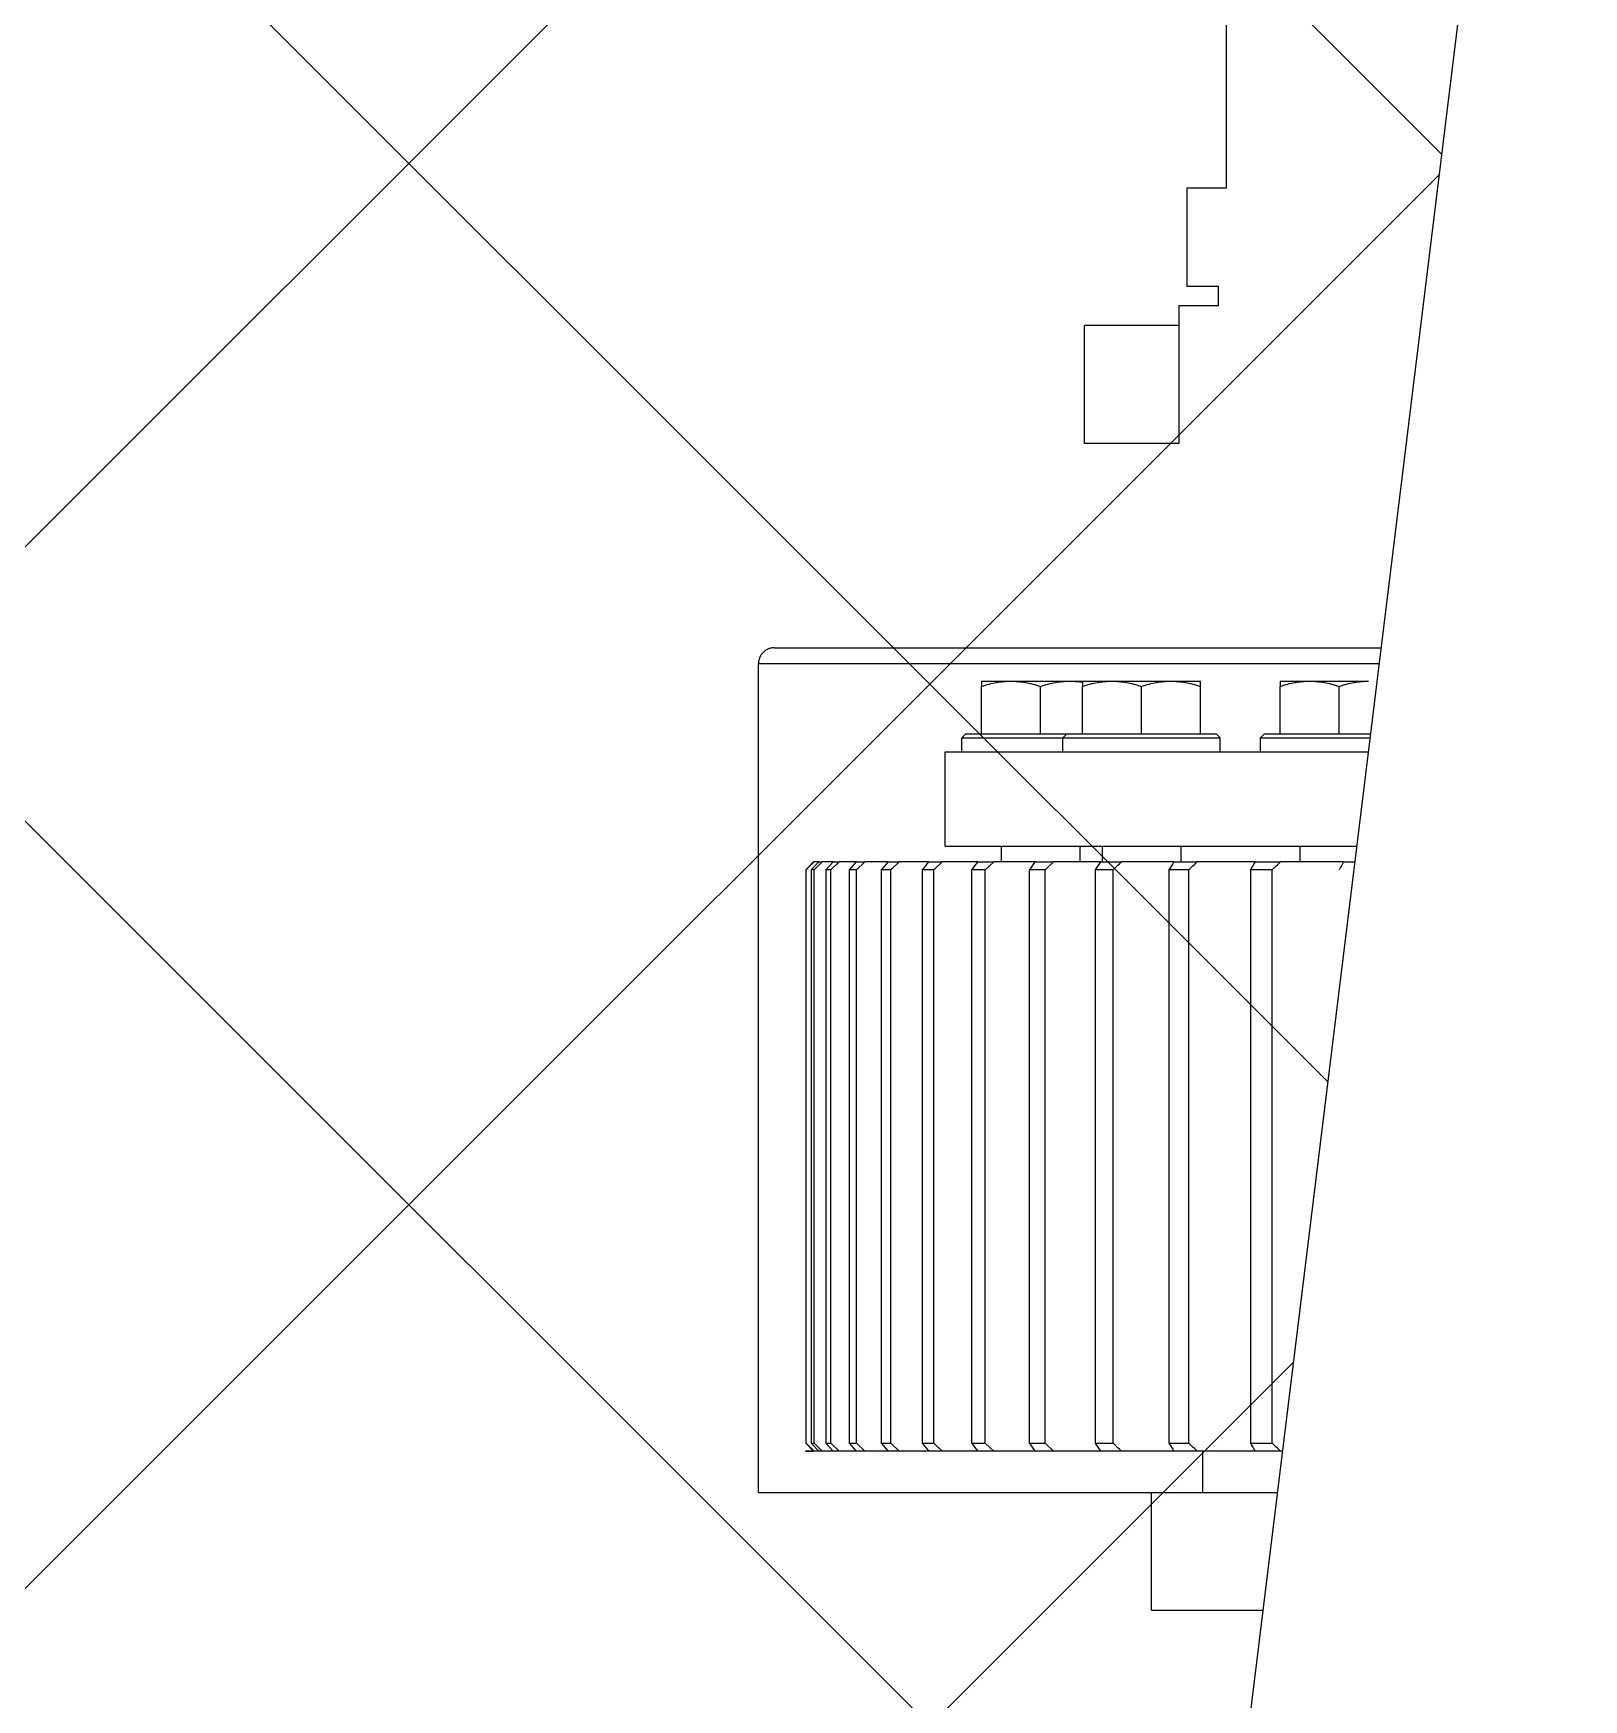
# Model space of a CAD drawing. Header units: inches. Extents: x -439515 to 171412, y -8673 to 415183.
# Drawn here: x 83969.9 to 84329.8, y 335155.8 to 335542.8 of the extents above; entities that cross this region are included whole.
import ezdxf

# ---------------------------------------------------------------- set-up
doc = ezdxf.new("R2010")
doc.units = ezdxf.units.IN
doc.header["$LTSCALE"] = 700
doc.header["$MEASUREMENT"] = 0
doc.linetypes.add('PHANTOM', pattern=[2.5, 1.25, -0.25, 0.25, -0.25, 0.25, -0.25])
for name, color, linetype in [('01', 7, 'Continuous'), ('02___PRT_ALL_AXES', 7, 'Continuous'), ('DEFAULT_3', 7, 'PHANTOM')]:
    doc.layers.add(name, color=color, linetype=linetype)

# ---------------------------------------------------------------- blocks, each defined once
blk = doc.blocks.new('DAVIT ELEVATION1234')
at = {"color": 4, "linetype": 'Continuous'}
for p, q in [((154021.66, 332154.99), (154021.66, 332112.99)), ((154011.66, 332112.99), (154011.66, 332087.99)), ((154021.66, 332112.99), (154011.66, 332112.99)), ((154011.66, 332087.99), (154019.66, 332087.99)), ((154019.66, 332087.99), (154019.66, 332082.99)), ((154009.66, 332082.99), (154009.66, 332077.99)), ((154019.66, 332082.99), (154009.66, 332082.99)), ((153985.66, 332047.99), (153985.66, 332077.99)), ((154009.66, 332077.99), (153985.66, 332077.99)), ((154009.66, 332077.99), (154009.66, 332047.99)), ((154009.66, 332047.99), (153985.66, 332047.99)), ((153959.4, 331987.49), (153959.4, 331986.15)), ((153959.4, 331987.49), (153966.9, 331987.49)), ((153959.4, 331974.09), (153959.4, 331986.15)), ((153966.9, 331987.49), (153981.9, 331987.49)), ((153974.4, 331974.09), (153974.4, 331986.15)), ((153981.9, 331987.49), (153985.11, 331987.49)), ((153985.07, 331987.23), (153985.11, 331987.23)), ((153985.11, 331987.49), (153985.11, 331986.15)), ((153985.11, 331987.49), (153992.61, 331987.49)), ((153985.11, 331974.09), (153985.11, 331986.15)), ((153992.61, 331987.49), (154007.61, 331987.49)), ((154000.11, 331974.09), (154000.11, 331986.15)), ((154007.61, 331987.49), (154015.11, 331987.49)), ((154015.11, 331986.15), (154015.11, 331987.49)), ((154015.11, 331974.09), (154015.11, 331986.15)), ((154035.41, 331987.49), (154035.41, 331986.15)), ((154035.41, 331987.49), (154042.91, 331987.49)), ((154035.41, 331974.09), (154035.41, 331986.15)), ((154042.91, 331987.49), (154057.91, 331987.49)), ((154050.41, 331974.09), (154050.41, 331986.15)), ((153954.4, 331973.09), (153955.4, 331974.09)), ((153954.4, 331973.09), (153959.54, 331973.09)), ((153954.4, 331969.49), (153954.4, 331973.09)), ((153955.4, 331974.09), (153959.4, 331974.09)), ((153959.4, 331974.09), (153960.28, 331974.09)), ((153959.54, 331973.09), (153964.4, 331973.09)), ((153960.28, 331974.09), (153961.9, 331974.09)), ((153961.9, 331974.09), (153963.6, 331974.09)), ((153963.6, 331974.09), (153974.4, 331974.09)), ((153964.4, 331973.09), (153980.11, 331973.09)), ((153974.4, 331974.09), (153981.08, 331974.09)), ((153980.11, 331973.09), (153981.11, 331974.09)), ((153980.11, 331973.09), (153988.35, 331973.09)), ((153980.11, 331969.49), (153980.11, 331973.09)), ((153981.08, 331974.09), (153981.11, 331974.09)), ((153981.11, 331974.09), (153985.11, 331974.09)), ((153985.11, 331974.09), (153987.61, 331974.09)), ((153987.61, 331974.09), (153988.94, 331974.09)), ((153988.35, 331973.09), (153990.11, 331973.09)), ((153988.94, 331974.09), (153989.31, 331974.09)), ((153989.31, 331974.09), (154000.11, 331974.09)), ((153990.11, 331973.09), (154010.11, 331973.09)), ((154000.11, 331974.09), (154007.46, 331974.09)), ((154007.46, 331974.09), (154010.91, 331974.09)), ((154010.11, 331973.09), (154020.11, 331973.09)), ((154010.91, 331974.09), (154012.61, 331974.09)), ((154012.61, 331974.09), (154015.11, 331974.09)), ((154015.11, 331974.09), (154019.11, 331974.09)), ((154020.11, 331973.09), (154019.11, 331974.09)), ((154020.11, 331969.49), (154020.11, 331973.09)), ((154030.41, 331973.09), (154031.41, 331974.09)), ((154030.41, 331973.09), (154040.41, 331973.09)), ((154030.41, 331969.49), (154030.41, 331973.09)), ((154031.41, 331974.09), (154035.41, 331974.09)), ((154035.41, 331974.09), (154037.9, 331974.09)), ((154037.9, 331974.09), (154039.61, 331974.09)), ((154039.61, 331974.09), (154042.68, 331974.09)), ((154040.41, 331973.09), (154042.27, 331973.09)), ((154042.27, 331973.09), (154058.28, 331973.09)), ((154042.68, 331974.09), (154050.41, 331974.09)), ((154050.41, 331974.09), (154055.49, 331974.09)), ((154055.49, 331974.09), (154058.4, 331974.09)), ((153950.16, 331945.49), (153963.4, 331945.49)), ((153963.4, 331945.49), (153985.16, 331945.49)), ((153964.4, 331945.49), (153964.4, 331941.49)), ((153964.4, 331945.49), (153964.4, 331941.49)), ((153984.4, 331945.49), (153984.4, 331941.49)), ((153984.4, 331945.49), (153984.4, 331941.49)), ((153985.16, 331945.49), (153985.4, 331945.49)), ((153985.4, 331945.49), (153988.97, 331945.49)), ((153988.97, 331945.49), (153989.11, 331945.49)), ((153989.11, 331945.49), (154005.16, 331945.49)), ((153990.11, 331945.49), (153990.11, 331941.49)), ((153990.11, 331945.49), (153990.11, 331941.49)), ((154005.16, 331945.49), (154010.16, 331945.49)), ((154010.11, 331945.49), (154010.11, 331941.49)), ((154010.11, 331945.49), (154010.11, 331941.49)), ((154010.16, 331945.49), (154011.11, 331945.49)), ((154011.11, 331945.49), (154039.41, 331945.49)), ((154039.41, 331945.49), (154054.89, 331945.49)), ((154040.41, 331945.49), (154040.41, 331941.49)), ((154040.41, 331945.49), (154040.41, 331941.49)), ((153916.67, 331941.49), (153914.68, 331939.49)), ((153914.82, 331939.49), (153914.68, 331939.49)), ((153914.68, 331939.49), (153914.68, 331793.49)), ((153914.82, 331939.49), (153916.84, 331941.49)), ((153914.82, 331793.49), (153914.82, 331939.49)), ((153918.03, 331941.49), (153916.09, 331939.49)), ((153916.81, 331939.49), (153916.09, 331939.49)), ((153916.09, 331939.49), (153916.09, 331793.49)), ((153916.67, 331941.49), (153916.84, 331941.49)), ((153916.81, 331939.49), (153918.87, 331941.49)), ((153916.81, 331793.49), (153916.81, 331939.49)), ((153918.03, 331941.49), (153916.84, 331941.49)), ((153918.03, 331941.49), (153918.87, 331941.49)), ((153921.66, 331941.49), (153918.87, 331941.49)), ((153921.66, 331941.49), (153919.78, 331939.49)), ((153921.07, 331939.49), (153919.78, 331939.49)), ((153919.78, 331939.49), (153919.78, 331793.49)), ((153921.07, 331939.49), (153923.17, 331941.49)), ((153921.07, 331793.49), (153921.07, 331939.49)), ((153921.66, 331941.49), (153923.17, 331941.49)), ((153927.54, 331941.49), (153923.17, 331941.49)), ((153927.54, 331941.49), (153925.73, 331939.49)), ((153927.58, 331939.49), (153925.73, 331939.49)), ((153925.73, 331939.49), (153925.73, 331793.49)), ((153927.54, 331941.49), (153929.71, 331941.49)), ((153927.58, 331939.49), (153929.71, 331941.49)), ((153927.58, 331793.49), (153927.58, 331939.49)), ((153935.65, 331941.49), (153929.71, 331941.49)), ((153935.65, 331941.49), (153933.91, 331939.49)), ((153936.33, 331939.49), (153933.91, 331939.49)), ((153933.91, 331939.49), (153933.91, 331793.49)), ((153935.65, 331941.49), (153938.47, 331941.49)), ((153936.33, 331939.49), (153938.47, 331941.49)), ((153936.33, 331793.49), (153936.33, 331939.49)), ((153945.96, 331941.49), (153938.47, 331941.49)), ((153947.27, 331939.49), (153944.3, 331939.49)), ((153944.3, 331939.49), (153944.3, 331793.49)), ((153945.96, 331941.49), (153949.43, 331941.49)), ((153947.27, 331939.49), (153949.43, 331941.49)), ((153947.27, 331793.49), (153947.27, 331939.49)), ((153958.21, 331941.49), (153949.43, 331941.49)), ((153960.38, 331939.49), (153956.86, 331939.49)), ((153956.86, 331939.49), (153956.86, 331793.49)), ((153958.44, 331941.49), (153958.21, 331941.49)), ((153958.44, 331941.49), (153962.54, 331941.49)), ((153960.38, 331939.49), (153962.54, 331941.49)), ((153960.38, 331793.49), (153960.38, 331939.49)), ((153973.04, 331941.49), (153962.54, 331941.49)), ((153975.6, 331939.49), (153971.55, 331939.49)), ((153971.55, 331939.49), (153971.55, 331793.49)), ((153973.04, 331941.49), (153977.76, 331941.49)), ((153975.6, 331939.49), (153977.76, 331941.49)), ((153975.6, 331793.49), (153975.6, 331939.49)), ((153979.66, 331941.49), (153977.76, 331941.49)), ((153989.71, 331941.49), (153979.66, 331941.49)), ((153992.88, 331939.49), (153988.32, 331939.49)), ((153988.32, 331939.49), (153988.32, 331793.49)), ((153989.71, 331941.49), (153995.03, 331941.49)), ((153992.88, 331793.49), (153992.88, 331939.49)), ((154005.16, 331941.49), (153995.03, 331941.49)), ((154008.39, 331941.49), (154005.16, 331941.49)), ((154012.16, 331939.49), (154007.11, 331939.49)), ((154007.11, 331939.49), (154007.11, 331793.49)), ((154008.39, 331941.49), (154014.3, 331941.49)), ((154012.16, 331793.49), (154012.16, 331939.49)), ((154029.03, 331941.49), (154014.3, 331941.49)), ((154033.38, 331939.49), (154027.84, 331939.49)), ((154027.84, 331939.49), (154027.84, 331793.49)), ((154029.03, 331941.49), (154035.49, 331941.49)), ((154033.38, 331793.49), (154033.38, 331939.49)), ((154051.53, 331941.49), (154035.49, 331941.49)), ((154051.53, 331941.49), (154054.4, 331941.49)), ((153914.66, 331791.49), (153916.6, 331791.49)), ((153916.6, 331791.49), (153914.66, 331791.49)), ((153914.68, 331793.49), (153914.82, 331793.49)), ((153914.68, 331793.49), (153916.67, 331791.49)), ((153916.84, 331791.49), (153914.82, 331793.49)), ((153916.09, 331793.49), (153916.81, 331793.49)), ((153916.09, 331793.49), (153918.03, 331791.49)), ((153916.81, 331791.49), (153916.6, 331791.49)), ((153916.84, 331791.49), (153916.67, 331791.49)), ((153918.87, 331791.49), (153916.81, 331793.49)), ((153916.93, 331791.49), (153916.81, 331791.49)), ((153918.03, 331791.49), (153916.84, 331791.49)), ((153917.9, 331791.49), (153916.93, 331791.49)), ((153918.75, 331791.49), (153917.9, 331791.49)), ((153918.87, 331791.49), (153918.03, 331791.49)), ((153921.52, 331791.49), (153918.75, 331791.49)), ((153921.66, 331791.49), (153918.87, 331791.49)), ((153919.78, 331793.49), (153921.07, 331793.49)), ((153919.78, 331793.49), (153921.66, 331791.49)), ((153923.17, 331791.49), (153921.07, 331793.49)), ((153923.1, 331791.49), (153921.52, 331791.49)), ((153923.17, 331791.49), (153921.66, 331791.49)), ((153927.43, 331791.49), (153923.1, 331791.49)), ((153926.66, 331791.49), (153923.17, 331791.49)), ((153925.73, 331793.49), (153927.58, 331793.49)), ((153925.73, 331793.49), (153927.54, 331791.49)), ((153927.54, 331791.49), (153926.66, 331791.49)), ((153929.64, 331791.49), (153927.43, 331791.49)), ((153929.71, 331791.49), (153927.54, 331791.49)), ((153929.71, 331791.49), (153927.58, 331793.49)), ((153935.61, 331791.49), (153929.64, 331791.49)), ((153935.65, 331791.49), (153929.71, 331791.49)), ((153933.91, 331793.49), (153936.33, 331793.49)), ((153933.91, 331793.49), (153935.65, 331791.49)), ((153938.34, 331791.49), (153935.61, 331791.49)), ((153938.47, 331791.49), (153935.65, 331791.49)), ((153938.47, 331791.49), (153936.33, 331793.49)), ((153939.81, 331791.49), (153938.34, 331791.49)), ((153941.66, 331791.49), (153938.47, 331791.49)), ((153942.17, 331791.49), (153939.81, 331791.49)), ((153945.96, 331791.49), (153941.66, 331791.49)), ((153942.32, 331791.49), (153942.17, 331791.49)), ((153942.36, 331791.49), (153942.32, 331791.49)), ((153942.37, 331791.49), (153942.36, 331791.49)), ((153944.66, 331791.49), (153942.37, 331791.49)), ((153944.3, 331793.49), (153947.27, 331793.49)), ((153945.1, 331791.49), (153944.66, 331791.49)), ((153945.11, 331791.49), (153945.1, 331791.49)), ((153945.83, 331791.49), (153945.11, 331791.49)), ((153946.84, 331791.49), (153945.83, 331791.49)), ((153949.43, 331791.49), (153945.96, 331791.49)), ((153949.36, 331791.49), (153946.84, 331791.49)), ((153949.43, 331791.49), (153947.27, 331793.49)), ((153949.47, 331791.49), (153949.36, 331791.49)), ((153958.21, 331791.49), (153949.43, 331791.49)), ((153950.21, 331791.49), (153949.47, 331791.49)), ((153950.25, 331791.49), (153950.21, 331791.49)), ((153953.63, 331791.49), (153950.25, 331791.49)), ((153956.33, 331791.49), (153953.63, 331791.49)), ((153957.29, 331791.49), (153956.33, 331791.49)), ((153956.86, 331793.49), (153960.38, 331793.49)), ((153957.37, 331791.49), (153957.29, 331791.49)), ((153958.36, 331791.49), (153957.37, 331791.49)), ((153958.44, 331791.49), (153958.21, 331791.49)), ((153962.45, 331791.49), (153958.36, 331791.49)), ((153962.54, 331791.49), (153958.44, 331791.49)), ((153962.54, 331791.49), (153960.38, 331793.49)), ((153962.57, 331791.49), (153962.45, 331791.49)), ((153965.02, 331791.49), (153962.54, 331791.49)), ((153965.37, 331791.49), (153962.57, 331791.49)), ((153973.04, 331791.49), (153965.02, 331791.49)), ((153966.57, 331791.49), (153965.37, 331791.49)), ((153966.7, 331791.49), (153966.57, 331791.49)), ((153972.96, 331791.49), (153966.7, 331791.49)), ((153971.55, 331793.49), (153975.6, 331793.49)), ((153973.58, 331791.49), (153972.96, 331791.49)), ((153977.76, 331791.49), (153973.04, 331791.49)), ((153976.52, 331791.49), (153973.58, 331791.49)), ((153977.76, 331791.49), (153975.6, 331793.49)), ((153977.64, 331791.49), (153976.52, 331791.49)), ((153977.97, 331791.49), (153977.64, 331791.49)), ((153979.66, 331791.49), (153977.76, 331791.49)), ((153978.15, 331791.49), (153977.97, 331791.49)), ((153979.57, 331791.49), (153978.15, 331791.49)), ((153985.81, 331791.49), (153979.57, 331791.49)), ((153989.71, 331791.49), (153979.66, 331791.49)), ((153986.66, 331791.49), (153985.81, 331791.49)), ((153989.59, 331791.49), (153986.66, 331791.49)), ((153988.32, 331793.49), (153992.88, 331793.49)), ((153989.73, 331791.49), (153989.59, 331791.49)), ((153989.75, 331791.49), (153989.61, 331791.49)), ((153995.03, 331791.49), (153989.71, 331791.49)), ((153990.68, 331791.49), (153989.73, 331791.49)), ((153991.43, 331791.49), (153990.68, 331791.49)), ((153991.68, 331791.49), (153991.43, 331791.49)), ((153994.81, 331791.49), (153991.68, 331791.49)), ((153995.03, 331791.49), (153994.81, 331791.49)), ((153999.3, 331791.49), (153995.03, 331791.49)), ((154008.39, 331791.49), (153995.03, 331791.49)), ((154001.76, 331791.49), (153999.3, 331791.49)), ((154004.12, 331791.49), (154001.76, 331791.49)), ((154004.18, 331791.49), (154004.12, 331791.49)), ((154004.98, 331791.49), (154004.18, 331791.49)), ((154005.25, 331791.49), (154004.98, 331791.49)), ((154006.93, 331791.49), (154005.25, 331791.49)), ((154006.92, 331791.49), (154005.33, 331791.49)), ((154007.23, 331791.49), (154006.92, 331791.49)), ((154007.25, 331791.49), (154006.93, 331791.49)), ((154007.11, 331793.49), (154012.16, 331793.49)), ((154008.31, 331791.49), (154007.23, 331791.49)), ((154008.39, 331791.49), (154007.25, 331791.49)), ((154014.18, 331791.49), (154008.39, 331791.49)), ((154014.3, 331791.49), (154008.39, 331791.49)), ((154015.54, 331791.49), (154014.18, 331791.49)), ((154029.03, 331791.49), (154014.3, 331791.49)), ((154018.5, 331791.49), (154015.54, 331791.49)), ((154015.66, 331791.49), (154015.66, 331780.99)), ((154018.73, 331791.49), (154018.5, 331791.49)), ((154018.87, 331791.49), (154018.73, 331791.49)), ((154022.22, 331791.49), (154018.87, 331791.49)), ((154024.33, 331791.49), (154022.22, 331791.49)), ((154024.72, 331791.49), (154024.33, 331791.49)), ((154028.93, 331791.49), (154024.66, 331791.49)), ((154028.91, 331791.49), (154024.72, 331791.49)), ((154027.84, 331793.49), (154033.38, 331793.49)), ((154029.19, 331791.49), (154028.91, 331791.49)), ((154035.49, 331791.49), (154029.03, 331791.49)), ((154035.42, 331791.49), (154029.19, 331791.49)), ((154035.98, 331791.49), (154035.49, 331791.49)), ((154002.66, 331750.99), (154002.66, 331780.99)), ((154002.66, 331780.99), (154014.58, 331780.99)), ((154014.58, 331780.99), (154015.66, 331780.99)), ((154015.66, 331780.99), (154034.69, 331780.99)), ((154031.91, 331780.99), (154032.66, 331780.99)), ((154032.66, 331780.99), (154033, 331780.99)), ((154033, 331780.99), (154033.41, 331780.99)), ((154002.66, 331750.99), (154031.01, 331750.99))]:
    blk.add_line(p, q, dxfattribs=at)
for centre, radius, start, end in [((154913.94, 331135.64), 1259.52, 140.22248, 140.34076), ((154760.54, 331307.67), 1022.3, 141.68406, 141.82678), ((154650.87, 331436.42), 845.31, 143.30914, 143.47801), ((154571.34, 331535.84), 709.12, 145.10669, 145.30347), ((152990.18, 333021.22), 1474.97, 312.82851, 312.94267), ((154513.77, 331614.36), 602.01, 147.08528, 147.31173), ((153126.82, 332887.28), 1296.97, 313.04887, 313.17815), ((154472.91, 331677.43), 516.49, 149.2525, 149.5104), ((153242.66, 332776.46), 1151.41, 313.37248, 313.5172), ((154445.26, 331728.73), 447.54, 151.6145, 151.9051), ((154914.71, 332597.98), 1260.52, 219.65929, 219.77747), ((154761.1, 332425.75), 1023.01, 218.17327, 218.31589), ((154651.31, 332296.89), 845.86, 216.52204, 216.6908), ((154571.69, 332197.38), 709.55, 214.69659, 214.89325), ((152987.67, 330709.04), 1478.67, 47.05747, 47.17135), ((154514.05, 332118.8), 602.35, 212.68833, 212.91466), ((153124.63, 330843.36), 1300.18, 46.82201, 46.95097), ((154473.15, 332055.69), 516.76, 210.4897, 210.7474), ((153240.71, 330954.46), 1154.25, 46.48298, 46.62735)]:
    blk.add_arc(centre, radius, start, end, dxfattribs=at)
for points, start_tangent, end_tangent in [([(153959.4, 331986.15), (153961.35, 331986.73), (153963.23, 331987.15), (153965.07, 331987.4), (153966.9, 331987.49)], (0.948683, 0.316228), (1, 0)), ([(153966.9, 331987.49), (153968.73, 331987.4), (153970.57, 331987.15), (153972.45, 331986.73), (153974.4, 331986.15)], (1, 0), (0.948683, -0.316228)), ([(153974.4, 331986.15), (153976.35, 331986.73), (153978.23, 331987.15), (153980.07, 331987.4), (153981.9, 331987.49)], (0.948683, 0.316228), (1, 0)), ([(153981.9, 331987.49), (153983.73, 331987.4), (153985.07, 331987.23)], (1, 0), (0.98771, -0.1563)), ([(153985.11, 331986.15), (153987.06, 331986.73), (153988.94, 331987.15), (153990.78, 331987.4), (153992.61, 331987.49)], (0.948683, 0.316228), (1, 0)), ([(153992.61, 331987.49), (153994.44, 331987.4), (153996.28, 331987.15), (153998.16, 331986.73), (154000.11, 331986.15)], (1, 0), (0.948683, -0.316228)), ([(154000.11, 331986.15), (154002.06, 331986.73), (154003.94, 331987.15), (154005.78, 331987.4), (154007.61, 331987.49)], (0.948683, 0.316228), (1, 0)), ([(154007.61, 331987.49), (154009.44, 331987.4), (154011.28, 331987.15), (154013.16, 331986.73), (154015.11, 331986.15)], (1, 0), (0.948683, -0.316228)), ([(154035.41, 331986.15), (154037.36, 331986.73), (154039.23, 331987.15), (154041.07, 331987.4), (154042.91, 331987.49)], (0.948683, 0.316228), (1, 0)), ([(154042.91, 331987.49), (154044.74, 331987.4), (154046.58, 331987.15), (154048.45, 331986.73), (154050.41, 331986.15)], (1, 0), (0.948683, -0.316228)), ([(154050.41, 331986.15), (154052.36, 331986.73), (154054.23, 331987.15), (154056.07, 331987.4), (154057.91, 331987.49)], (0.948683, 0.316228), (1, 0))]:
    blk.add_spline(points, degree=3, dxfattribs=dict(at, start_tangent=start_tangent, end_tangent=end_tangent))
at = {"layer": '02___PRT_ALL_AXES', "color": 4, "linetype": 'Continuous'}
for p, q in [((153950.16, 331945.49), (153950.16, 331969.49)), ((153950.16, 331945.49), (153950.16, 331969.49)), ((153950.16, 331969.49), (153954.4, 331969.49)), ((153954.4, 331969.49), (153959.54, 331969.49)), ((153959.54, 331969.49), (153963.4, 331969.49)), ((153963.4, 331969.49), (153963.9, 331969.49)), ((153963.9, 331969.49), (153980.11, 331969.49)), ((153980.11, 331969.49), (153982.2, 331969.49)), ((153982.2, 331969.49), (153984.9, 331969.49)), ((153984.9, 331969.49), (153985.16, 331969.49)), ((153985.16, 331969.49), (153985.4, 331969.49)), ((153985.4, 331969.49), (153988.35, 331969.49)), ((153988.35, 331969.49), (153989.11, 331969.49)), ((153989.11, 331969.49), (153989.61, 331969.49)), ((153989.61, 331969.49), (153994.4, 331969.49)), ((153994.4, 331969.49), (154006.28, 331969.49)), ((154006.28, 331969.49), (154010.16, 331969.49)), ((154010.16, 331969.49), (154010.61, 331969.49)), ((154010.61, 331969.49), (154010.82, 331969.49)), ((154010.82, 331969.49), (154011.11, 331969.49)), ((154011.11, 331969.49), (154020.11, 331969.49)), ((154020.11, 331969.49), (154030.41, 331969.49)), ((154030.41, 331969.49), (154039.41, 331969.49)), ((154039.41, 331969.49), (154039.91, 331969.49)), ((154039.91, 331969.49), (154042.27, 331969.49)), ((154042.27, 331969.49), (154054.68, 331969.49)), ((154054.68, 331969.49), (154057.84, 331969.49))]:
    blk.add_line(p, q, dxfattribs=at)
at = {"layer": 'DEFAULT_3', "color": 4, "linetype": 'PHANTOM'}
for p, q in [((153906.66, 331995.99), (154012.66, 331995.99)), ((153906.66, 331995.99), (153912.87, 331995.99)), ((153912.87, 331995.99), (154012.66, 331995.99)), ((154012.66, 331995.99), (154013.8, 331995.99)), ((154012.66, 331995.99), (154061.09, 331995.99)), ((154013.8, 331995.99), (154061.09, 331995.99)), ((153902.66, 331991.99), (153906.66, 331991.99)), ((153902.66, 331780.99), (153902.66, 331991.99)), ((153906.66, 331991.99), (154012.66, 331991.99)), ((154012.66, 331991.99), (154060.6, 331991.99)), ((153902.67, 331780.99), (153904.67, 331780.99)), ((153904.67, 331780.99), (154002.66, 331780.99)), ((154002.66, 331780.99), (154015.66, 331780.99)), ((154015.66, 331780.99), (154031.44, 331780.99)), ((154031.44, 331780.99), (154031.91, 331780.99)), ((154031.91, 331780.99), (154033.41, 331780.99))]:
    blk.add_line(p, q, dxfattribs=at)
for start, end in [(150, 180), (97.5, 150), (90, 97.5)]:
    blk.add_arc((153906.66, 331991.99), 4, start, end, dxfattribs=at)

msp = doc.modelspace()

# ---------------------------------------------------------------- hatches: boundary and pattern name
at = {"layer": '01', "linetype": 'ByBlock'}
h = msp.add_hatch(dxfattribs=at)
h.set_pattern_fill('ANSI37', color=254, scale=1368.57, style=0)
h.set_pattern_definition([(45, (-204204.18, 32493.64), (-120.96564, 120.96564), []), (135, (-204204.18, 32493.64), (-120.96564, -120.96564), [])])
h.paths.add_polyline_path([(84329.84, 335783.34), (77724.69, 335783.34), (77922.59, 334530.01, 0.360926), (78281.29, 334232.3), (83817.25, 334232.3, 0.360926), (84175.95, 334530.01)])

# ---------------------------------------------------------------- linework, layer by layer
msp.add_lwpolyline([(84329.84, 335783.34), (84175.95, 334530.01, -0.360926), (83817.25, 334232.3), (78281.29, 334232.3, -0.360926), (77922.59, 334530.01), (77623.85, 336422.01)], format="xyb")

# ---------------------------------------------------------------- block references
at = {"layer": '01', "linetype": 'ByBlock', "xscale": 0.9123799999999999, "yscale": 0.9123799999999999, "zscale": 0.9123799999999999}
msp.add_blockref('DAVIT ELEVATION1234', (-56279.46, 32493.64), dxfattribs=at)

doc.saveas('drawing.dxf')
